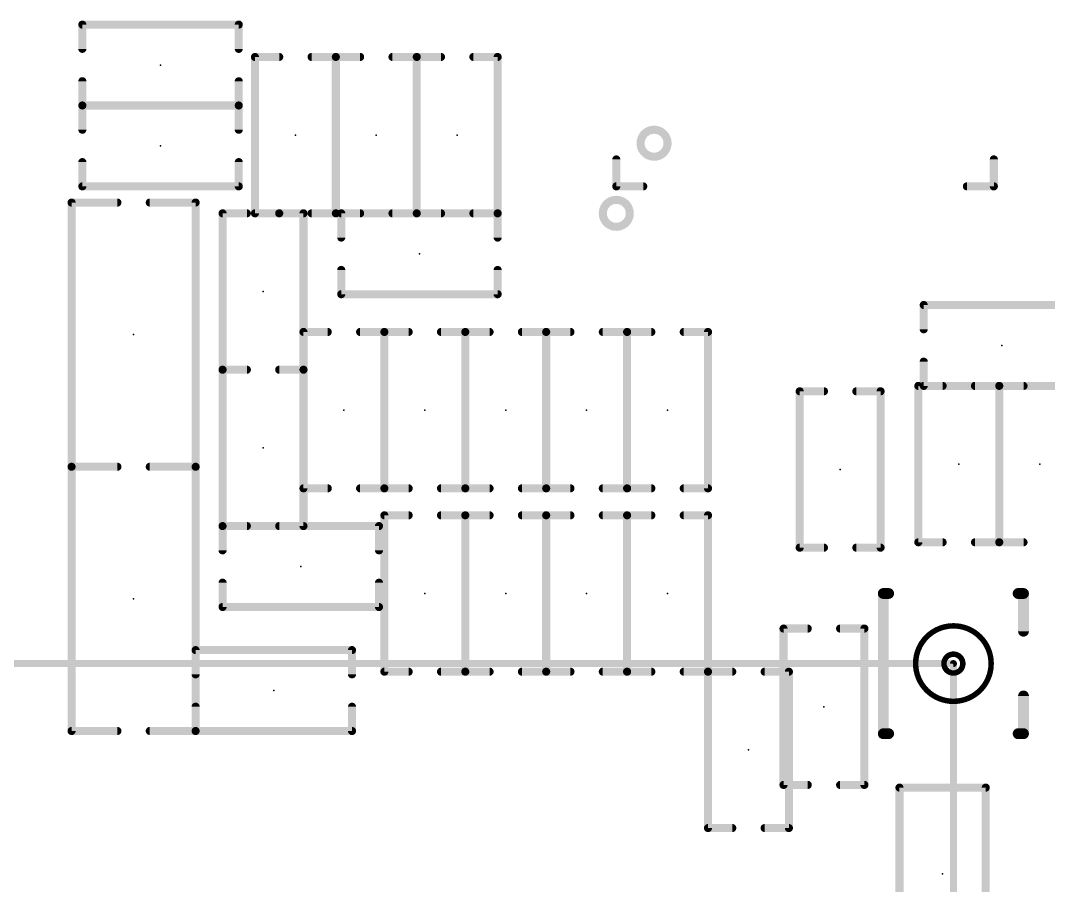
# Model space of a CAD drawing. Extents: x -8.4 to 67.9, y -16 to 61.7.
# Drawn here: x 10.7 to 29.76, y 3.69 to 19.73 of the extents above; entities that cross this region are included whole.
import ezdxf

# ---------------------------------------------------------------- set-up
doc = ezdxf.new("R2010")
doc.units = 0
for name, color, linetype in [('21', 253, 'CONTINUOUS'), ('23', 7, 'CONTINUOUS'), ('49', 253, 'CONTINUOUS')]:
    doc.layers.add(name, color=color, linetype=linetype)

msp = doc.modelspace()

# ---------------------------------------------------------------- linework, layer by layer
at = {"layer": '21'}
for points, const_width in [([(11.85, 19.2), (11.85, 19.65)], 0.15), ([(11.85, 19.65), (14.75, 19.65)], 0.15), ([(14.75, 19.65), (14.75, 19.2)], 0.15), ([(15.05, 16.15), (15.05, 19.05)], 0.15), ([(15.05, 19.05), (15.5, 19.05)], 0.15), ([(16.1, 19.05), (16.55, 19.05)], 0.15), ([(16.55, 16.15), (16.55, 19.05)], 0.15), ([(16.55, 19.05), (17, 19.05)], 0.15), ([(16.55, 19.05), (16.55, 16.15)], 0.15), ([(17.6, 19.05), (18.05, 19.05)], 0.15), ([(18.05, 19.05), (18.05, 16.15)], 0.15), ([(18.05, 16.15), (18.05, 19.05)], 0.15), ([(18.05, 19.05), (18.5, 19.05)], 0.15), ([(19.1, 19.05), (19.55, 19.05)], 0.15), ([(19.55, 19.05), (19.55, 16.15)], 0.15), ([(11.85, 18.15), (11.85, 18.6)], 0.15), ([(14.75, 18.6), (14.75, 18.15)], 0.15), ([(14.75, 18.15), (11.85, 18.15)], 0.15), ([(11.85, 17.7), (11.85, 18.15)], 0.15), ([(11.85, 18.15), (14.75, 18.15)], 0.15), ([(14.75, 18.15), (14.75, 17.7)], 0.15), ([(11.85, 16.65), (11.85, 17.1)], 0.15), ([(14.75, 17.1), (14.75, 16.65)], 0.15), ([(21.75, 17.15), (21.75, 16.65)], 0.15), ([(28.75, 16.65), (28.75, 17.15)], 0.15), ([(14.75, 16.65), (11.85, 16.65)], 0.15), ([(21.75, 16.65), (22.25, 16.65)], 0.15), ([(28.25, 16.65), (28.75, 16.65)], 0.15), ([(11.65, 11.45), (11.65, 16.35)], 0.15), ([(11.65, 16.35), (12.5, 16.35)], 0.15), ([(13.1, 16.35), (13.95, 16.35)], 0.15), ([(13.95, 16.35), (13.95, 11.45)], 0.15), ([(14.45, 13.25), (14.45, 16.15)], 0.15), ([(14.45, 16.15), (14.9, 16.15)], 0.15), ([(15.5, 16.15), (15.05, 16.15)], 0.15), ([(15.5, 16.15), (15.95, 16.15)], 0.15), ([(15.95, 16.15), (15.95, 13.25)], 0.15), ([(16.55, 16.15), (16.1, 16.15)], 0.15), ([(17, 16.15), (16.55, 16.15)], 0.15), ([(16.65, 15.7), (16.65, 16.15)], 0.15), ([(16.65, 16.15), (19.55, 16.15)], 0.15), ([(18.05, 16.15), (17.6, 16.15)], 0.15), ([(18.5, 16.15), (18.05, 16.15)], 0.15), ([(19.55, 16.15), (19.1, 16.15)], 0.15), ([(19.55, 16.15), (19.55, 15.7)], 0.15), ([(16.65, 14.65), (16.65, 15.1)], 0.15), ([(19.55, 15.1), (19.55, 14.65)], 0.15), ([(19.55, 14.65), (16.65, 14.65)], 0.15), ([(27.45, 14), (27.45, 14.45)], 0.15), ([(27.45, 14.45), (30.35, 14.45)], 0.15), ([(15.95, 11.05), (15.95, 13.95)], 0.15), ([(15.95, 13.95), (16.4, 13.95)], 0.15), ([(17, 13.95), (17.45, 13.95)], 0.15), ([(17.45, 13.95), (17.45, 11.05)], 0.15), ([(17.45, 11.05), (17.45, 13.95)], 0.15), ([(17.45, 13.95), (17.9, 13.95)], 0.15), ([(18.5, 13.95), (18.95, 13.95)], 0.15), ([(18.95, 13.95), (18.95, 11.05)], 0.15), ([(18.95, 11.05), (18.95, 13.95)], 0.15), ([(18.95, 13.95), (19.4, 13.95)], 0.15), ([(20, 13.95), (20.45, 13.95)], 0.15), ([(20.45, 13.95), (20.45, 11.05)], 0.15), ([(20.45, 11.05), (20.45, 13.95)], 0.15), ([(20.45, 13.95), (20.9, 13.95)], 0.15), ([(21.5, 13.95), (21.95, 13.95)], 0.15), ([(21.95, 13.95), (21.95, 11.05)], 0.15), ([(21.95, 11.05), (21.95, 13.95)], 0.15), ([(21.95, 13.95), (22.4, 13.95)], 0.15), ([(23, 13.95), (23.45, 13.95)], 0.15), ([(23.45, 13.95), (23.45, 11.05)], 0.15), ([(27.45, 12.95), (27.45, 13.4)], 0.15), ([(14.45, 10.35), (14.45, 13.25)], 0.15), ([(14.45, 13.25), (14.9, 13.25)], 0.15), ([(14.9, 13.25), (14.45, 13.25)], 0.15), ([(15.5, 13.25), (15.95, 13.25)], 0.15), ([(15.95, 13.25), (15.5, 13.25)], 0.15), ([(15.95, 13.25), (15.95, 10.35)], 0.15), ([(27.35, 10.05), (27.35, 12.95)], 0.15), ([(27.35, 12.95), (27.8, 12.95)], 0.15), ([(30.35, 12.95), (27.45, 12.95)], 0.15), ([(28.4, 12.95), (28.85, 12.95)], 0.15), ([(28.85, 12.95), (28.85, 10.05)], 0.15), ([(28.85, 10.05), (28.85, 12.95)], 0.15), ([(28.85, 12.95), (29.3, 12.95)], 0.15), ([(25.15, 9.95), (25.15, 12.85)], 0.15), ([(25.15, 12.85), (25.6, 12.85)], 0.15), ([(26.2, 12.85), (26.65, 12.85)], 0.15), ([(26.65, 12.85), (26.65, 9.95)], 0.15), ([(12.5, 11.45), (11.65, 11.45)], 0.15), ([(11.65, 6.55), (11.65, 11.45)], 0.15), ([(11.65, 11.45), (12.5, 11.45)], 0.15), ([(13.95, 11.45), (13.1, 11.45)], 0.15), ([(13.1, 11.45), (13.95, 11.45)], 0.15), ([(13.95, 11.45), (13.95, 6.55)], 0.15), ([(16.4, 11.05), (15.95, 11.05)], 0.15), ([(17.45, 11.05), (17, 11.05)], 0.15), ([(17.9, 11.05), (17.45, 11.05)], 0.15), ([(18.95, 11.05), (18.5, 11.05)], 0.15), ([(19.4, 11.05), (18.95, 11.05)], 0.15), ([(20.45, 11.05), (20, 11.05)], 0.15), ([(20.9, 11.05), (20.45, 11.05)], 0.15), ([(21.95, 11.05), (21.5, 11.05)], 0.15), ([(22.4, 11.05), (21.95, 11.05)], 0.15), ([(23.45, 11.05), (23, 11.05)], 0.15), ([(17.45, 7.65), (17.45, 10.55)], 0.15), ([(17.45, 10.55), (17.9, 10.55)], 0.15), ([(18.5, 10.55), (18.95, 10.55)], 0.15), ([(18.95, 10.55), (18.95, 7.65)], 0.15), ([(18.95, 7.65), (18.95, 10.55)], 0.15), ([(18.95, 10.55), (19.4, 10.55)], 0.15), ([(20, 10.55), (20.45, 10.55)], 0.15), ([(20.45, 7.65), (20.45, 10.55)], 0.15), ([(20.45, 10.55), (20.9, 10.55)], 0.15), ([(20.45, 10.55), (20.45, 7.65)], 0.15), ([(21.5, 10.55), (21.95, 10.55)], 0.15), ([(21.95, 7.65), (21.95, 10.55)], 0.15), ([(21.95, 10.55), (22.4, 10.55)], 0.15), ([(21.95, 10.55), (21.95, 7.65)], 0.15), ([(23, 10.55), (23.45, 10.55)], 0.15), ([(23.45, 10.55), (23.45, 7.65)], 0.15), ([(14.9, 10.35), (14.45, 10.35)], 0.15), ([(14.45, 9.9), (14.45, 10.35)], 0.15), ([(14.45, 10.35), (17.35, 10.35)], 0.15), ([(15.95, 10.35), (15.5, 10.35)], 0.15), ([(17.35, 10.35), (17.35, 9.9)], 0.15), ([(27.8, 10.05), (27.35, 10.05)], 0.15), ([(28.85, 10.05), (28.4, 10.05)], 0.15), ([(29.3, 10.05), (28.85, 10.05)], 0.15), ([(25.6, 9.95), (25.15, 9.95)], 0.15), ([(26.65, 9.95), (26.2, 9.95)], 0.15), ([(14.45, 8.85), (14.45, 9.3)], 0.15), ([(17.35, 9.3), (17.35, 8.85)], 0.15), ([(26.7, 6.5), (26.7, 9.1)], 0.2), ([(26.7, 9.1), (26.8, 9.1)], 0.2), ([(29.3, 9.1), (29.2, 9.1)], 0.2), ([(29.3, 8.4), (29.3, 9.1)], 0.2), ([(17.35, 8.85), (14.45, 8.85)], 0.15), ([(24.85, 5.55), (24.85, 8.45)], 0.15), ([(24.85, 8.45), (25.3, 8.45)], 0.15), ([(25.9, 8.45), (26.35, 8.45)], 0.15), ([(26.35, 8.45), (26.35, 5.55)], 0.15), ([(13.95, 7.6), (13.95, 8.05)], 0.15), ([(13.95, 8.05), (16.85, 8.05)], 0.15), ([(16.85, 8.05), (16.85, 7.6)], 0.15), ([(17.9, 7.65), (17.45, 7.65)], 0.15), ([(18.95, 7.65), (18.5, 7.65)], 0.15), ([(19.4, 7.65), (18.95, 7.65)], 0.15), ([(20.45, 7.65), (20, 7.65)], 0.15), ([(20.9, 7.65), (20.45, 7.65)], 0.15), ([(21.95, 7.65), (21.5, 7.65)], 0.15), ([(22.4, 7.65), (21.95, 7.65)], 0.15), ([(23.45, 7.65), (23, 7.65)], 0.15), ([(23.45, 4.75), (23.45, 7.65)], 0.15), ([(23.45, 7.65), (23.9, 7.65)], 0.15), ([(24.5, 7.65), (24.95, 7.65)], 0.15), ([(24.95, 7.65), (24.95, 4.75)], 0.15), ([(29.3, 6.5), (29.3, 7.2)], 0.2), ([(13.95, 6.55), (13.95, 7)], 0.15), ([(16.85, 7), (16.85, 6.55)], 0.15), ([(12.5, 6.55), (11.65, 6.55)], 0.15), ([(13.95, 6.55), (13.1, 6.55)], 0.15), ([(16.85, 6.55), (13.95, 6.55)], 0.15), ([(26.8, 6.5), (26.7, 6.5)], 0.2), ([(29.2, 6.5), (29.3, 6.5)], 0.2), ([(25.3, 5.55), (24.85, 5.55)], 0.15), ([(26.35, 5.55), (25.9, 5.55)], 0.15), ([(27, 5.5), (28.6, 5.5)], 0.15), ([(27, 2.3), (27, 5.5)], 0.15), ([(28.6, 5.5), (28.6, 2.5)], 0.15), ([(23.9, 4.75), (23.45, 4.75)], 0.15), ([(24.95, 4.75), (24.5, 4.75)], 0.15)]:
    msp.add_lwpolyline(points, dxfattribs=dict(at, const_width=const_width))
for points, const_width in [([(11.8875, 19.65, 1), (11.8125, 19.65)], 0.075), ([(11.85, 19.6875, 1), (11.85, 19.6125)], 0.075), ([(14.7875, 19.65, 1), (14.7125, 19.65)], 0.075), ([(14.75, 19.6125, 1), (14.75, 19.6875)], 0.075), ([(11.8125, 19.2, 1), (11.8875, 19.2)], 0.075), ([(14.7125, 19.2, 1), (14.7875, 19.2)], 0.075), ([(15.0875, 19.05, 1), (15.0125, 19.05)], 0.075), ([(15.05, 19.0875, 1), (15.05, 19.0125)], 0.075), ([(15.5, 19.0125, 1), (15.5, 19.0875)], 0.075), ([(16.1, 19.0875, 1), (16.1, 19.0125)], 0.075), ([(16.5875, 19.05, 1), (16.5125, 19.05)], 0.075), ([(16.55, 19.0875, 1), (16.55, 19.0125)], 0.075), ([(16.5875, 19.05, 1), (16.5125, 19.05)], 0.075), ([(16.55, 19.0125, 1), (16.55, 19.0875)], 0.075), ([(17, 19.0125, 1), (17, 19.0875)], 0.075), ([(17.6, 19.0875, 1), (17.6, 19.0125)], 0.075), ([(18.0875, 19.05, 1), (18.0125, 19.05)], 0.075), ([(18.0875, 19.05, 1), (18.0125, 19.05)], 0.075), ([(18.05, 19.0875, 1), (18.05, 19.0125)], 0.075), ([(18.05, 19.0125, 1), (18.05, 19.0875)], 0.075), ([(18.5, 19.0125, 1), (18.5, 19.0875)], 0.075), ([(19.1, 19.0875, 1), (19.1, 19.0125)], 0.075), ([(19.5875, 19.05, 1), (19.5125, 19.05)], 0.075), ([(19.55, 19.0125, 1), (19.55, 19.0875)], 0.075), ([(11.8875, 18.6, 1), (11.8125, 18.6)], 0.075), ([(14.7875, 18.6, 1), (14.7125, 18.6)], 0.075), ([(11.85, 18.1875, 1), (11.85, 18.1125)], 0.075), ([(11.8875, 18.15, 1), (11.8125, 18.15)], 0.075), ([(11.85, 18.1875, 1), (11.85, 18.1125)], 0.075), ([(11.8125, 18.15, 1), (11.8875, 18.15)], 0.075), ([(14.7875, 18.15, 1), (14.7125, 18.15)], 0.075), ([(14.7125, 18.15, 1), (14.7875, 18.15)], 0.075), ([(14.75, 18.1125, 1), (14.75, 18.1875)], 0.075), ([(14.75, 18.1125, 1), (14.75, 18.1875)], 0.075), ([(11.8125, 17.7, 1), (11.8875, 17.7)], 0.075), ([(14.7125, 17.7, 1), (14.7875, 17.7)], 0.075), ([(22.45, 17.2, 1), (22.45, 17.7, 1), (22.45, 17.2)], 0.15), ([(11.8875, 17.1, 1), (11.8125, 17.1)], 0.075), ([(14.7875, 17.1, 1), (14.7125, 17.1)], 0.075), ([(21.7875, 17.15, 1), (21.7125, 17.15)], 0.075), ([(28.7875, 17.15, 1), (28.7125, 17.15)], 0.075), ([(11.85, 16.6875, 1), (11.85, 16.6125)], 0.075), ([(11.8125, 16.65, 1), (11.8875, 16.65)], 0.075), ([(14.7125, 16.65, 1), (14.7875, 16.65)], 0.075), ([(14.75, 16.6125, 1), (14.75, 16.6875)], 0.075), ([(21.75, 16.6875, 1), (21.75, 16.6125)], 0.075), ([(21.7125, 16.65, 1), (21.7875, 16.65)], 0.075), ([(22.25, 16.6125, 1), (22.25, 16.6875)], 0.075), ([(28.25, 16.6875, 1), (28.25, 16.6125)], 0.075), ([(28.7125, 16.65, 1), (28.7875, 16.65)], 0.075), ([(28.75, 16.6125, 1), (28.75, 16.6875)], 0.075), ([(11.6875, 16.35, 1), (11.6125, 16.35)], 0.075), ([(11.65, 16.3875, 1), (11.65, 16.3125)], 0.075), ([(12.5, 16.3125, 1), (12.5, 16.3875)], 0.075), ([(13.1, 16.3875, 1), (13.1, 16.3125)], 0.075), ([(13.9875, 16.35, 1), (13.9125, 16.35)], 0.075), ([(13.95, 16.3125, 1), (13.95, 16.3875)], 0.075), ([(21.75, 15.9, 1), (21.75, 16.4, 1), (21.75, 15.9)], 0.15), ([(14.4875, 16.15, 1), (14.4125, 16.15)], 0.075), ([(14.45, 16.1875, 1), (14.45, 16.1125)], 0.075), ([(14.9, 16.1125, 1), (14.9, 16.1875)], 0.075), ([(15.05, 16.1875, 1), (15.05, 16.1125)], 0.075), ([(15.5, 16.1875, 1), (15.5, 16.1125)], 0.075), ([(15.5, 16.1125, 1), (15.5, 16.1875)], 0.075), ([(15.9875, 16.15, 1), (15.9125, 16.15)], 0.075), ([(15.95, 16.1125, 1), (15.95, 16.1875)], 0.075), ([(16.1, 16.1875, 1), (16.1, 16.1125)], 0.075), ([(16.55, 16.1875, 1), (16.55, 16.1125)], 0.075), ([(16.55, 16.1125, 1), (16.55, 16.1875)], 0.075), ([(16.6875, 16.15, 1), (16.6125, 16.15)], 0.075), ([(16.65, 16.1875, 1), (16.65, 16.1125)], 0.075), ([(17, 16.1125, 1), (17, 16.1875)], 0.075), ([(17.6, 16.1875, 1), (17.6, 16.1125)], 0.075), ([(18.05, 16.1875, 1), (18.05, 16.1125)], 0.075), ([(18.05, 16.1125, 1), (18.05, 16.1875)], 0.075), ([(18.5, 16.1125, 1), (18.5, 16.1875)], 0.075), ([(19.1, 16.1875, 1), (19.1, 16.1125)], 0.075), ([(19.5875, 16.15, 1), (19.5125, 16.15)], 0.075), ([(19.55, 16.1125, 1), (19.55, 16.1875)], 0.075), ([(19.55, 16.1125, 1), (19.55, 16.1875)], 0.075), ([(15.0125, 16.15, 1), (15.0875, 16.15)], 0.075), ([(16.5125, 16.15, 1), (16.5875, 16.15)], 0.075), ([(16.5125, 16.15, 1), (16.5875, 16.15)], 0.075), ([(18.0125, 16.15, 1), (18.0875, 16.15)], 0.075), ([(18.0125, 16.15, 1), (18.0875, 16.15)], 0.075), ([(19.5125, 16.15, 1), (19.5875, 16.15)], 0.075), ([(16.6125, 15.7, 1), (16.6875, 15.7)], 0.075), ([(19.5125, 15.7, 1), (19.5875, 15.7)], 0.075), ([(16.6875, 15.1, 1), (16.6125, 15.1)], 0.075), ([(19.5875, 15.1, 1), (19.5125, 15.1)], 0.075), ([(16.65, 14.6875, 1), (16.65, 14.6125)], 0.075), ([(16.6125, 14.65, 1), (16.6875, 14.65)], 0.075), ([(19.5125, 14.65, 1), (19.5875, 14.65)], 0.075), ([(19.55, 14.6125, 1), (19.55, 14.6875)], 0.075), ([(27.4875, 14.45, 1), (27.4125, 14.45)], 0.075), ([(27.45, 14.4875, 1), (27.45, 14.4125)], 0.075), ([(15.9875, 13.95, 1), (15.9125, 13.95)], 0.075), ([(15.95, 13.9875, 1), (15.95, 13.9125)], 0.075), ([(16.4, 13.9125, 1), (16.4, 13.9875)], 0.075), ([(17, 13.9875, 1), (17, 13.9125)], 0.075), ([(17.4875, 13.95, 1), (17.4125, 13.95)], 0.075), ([(17.4875, 13.95, 1), (17.4125, 13.95)], 0.075), ([(17.45, 13.9875, 1), (17.45, 13.9125)], 0.075), ([(17.45, 13.9125, 1), (17.45, 13.9875)], 0.075), ([(17.9, 13.9125, 1), (17.9, 13.9875)], 0.075), ([(18.5, 13.9875, 1), (18.5, 13.9125)], 0.075), ([(18.9875, 13.95, 1), (18.9125, 13.95)], 0.075), ([(18.9875, 13.95, 1), (18.9125, 13.95)], 0.075), ([(18.95, 13.9875, 1), (18.95, 13.9125)], 0.075), ([(18.95, 13.9125, 1), (18.95, 13.9875)], 0.075), ([(19.4, 13.9125, 1), (19.4, 13.9875)], 0.075), ([(20, 13.9875, 1), (20, 13.9125)], 0.075), ([(20.4875, 13.95, 1), (20.4125, 13.95)], 0.075), ([(20.4875, 13.95, 1), (20.4125, 13.95)], 0.075), ([(20.45, 13.9875, 1), (20.45, 13.9125)], 0.075), ([(20.45, 13.9125, 1), (20.45, 13.9875)], 0.075), ([(20.9, 13.9125, 1), (20.9, 13.9875)], 0.075), ([(21.5, 13.9875, 1), (21.5, 13.9125)], 0.075), ([(21.9875, 13.95, 1), (21.9125, 13.95)], 0.075), ([(21.9875, 13.95, 1), (21.9125, 13.95)], 0.075), ([(21.95, 13.9875, 1), (21.95, 13.9125)], 0.075), ([(21.95, 13.9125, 1), (21.95, 13.9875)], 0.075), ([(22.4, 13.9125, 1), (22.4, 13.9875)], 0.075), ([(23, 13.9875, 1), (23, 13.9125)], 0.075), ([(23.4875, 13.95, 1), (23.4125, 13.95)], 0.075), ([(23.45, 13.9125, 1), (23.45, 13.9875)], 0.075), ([(27.4125, 14, 1), (27.4875, 14)], 0.075), ([(27.4875, 13.4, 1), (27.4125, 13.4)], 0.075), ([(14.4875, 13.25, 1), (14.4125, 13.25)], 0.075), ([(14.45, 13.2875, 1), (14.45, 13.2125)], 0.075), ([(14.45, 13.2875, 1), (14.45, 13.2125)], 0.075), ([(14.4125, 13.25, 1), (14.4875, 13.25)], 0.075), ([(14.9, 13.2125, 1), (14.9, 13.2875)], 0.075), ([(14.9, 13.2125, 1), (14.9, 13.2875)], 0.075), ([(15.5, 13.2875, 1), (15.5, 13.2125)], 0.075), ([(15.5, 13.2875, 1), (15.5, 13.2125)], 0.075), ([(15.9875, 13.25, 1), (15.9125, 13.25)], 0.075), ([(15.9125, 13.25, 1), (15.9875, 13.25)], 0.075), ([(15.95, 13.2125, 1), (15.95, 13.2875)], 0.075), ([(15.95, 13.2125, 1), (15.95, 13.2875)], 0.075), ([(27.3875, 12.95, 1), (27.3125, 12.95)], 0.075), ([(27.35, 12.9875, 1), (27.35, 12.9125)], 0.075), ([(27.45, 12.9875, 1), (27.45, 12.9125)], 0.075), ([(27.4125, 12.95, 1), (27.4875, 12.95)], 0.075), ([(27.8, 12.9125, 1), (27.8, 12.9875)], 0.075), ([(28.4, 12.9875, 1), (28.4, 12.9125)], 0.075), ([(28.8875, 12.95, 1), (28.8125, 12.95)], 0.075), ([(28.8875, 12.95, 1), (28.8125, 12.95)], 0.075), ([(28.85, 12.9875, 1), (28.85, 12.9125)], 0.075), ([(28.85, 12.9125, 1), (28.85, 12.9875)], 0.075), ([(29.3, 12.9125, 1), (29.3, 12.9875)], 0.075), ([(25.1875, 12.85, 1), (25.1125, 12.85)], 0.075), ([(25.15, 12.8875, 1), (25.15, 12.8125)], 0.075), ([(25.6, 12.8125, 1), (25.6, 12.8875)], 0.075), ([(26.2, 12.8875, 1), (26.2, 12.8125)], 0.075), ([(26.6875, 12.85, 1), (26.6125, 12.85)], 0.075), ([(26.65, 12.8125, 1), (26.65, 12.8875)], 0.075), ([(11.65, 11.4875, 1), (11.65, 11.4125)], 0.075), ([(11.6875, 11.45, 1), (11.6125, 11.45)], 0.075), ([(11.65, 11.4875, 1), (11.65, 11.4125)], 0.075), ([(11.6125, 11.45, 1), (11.6875, 11.45)], 0.075), ([(12.5, 11.4125, 1), (12.5, 11.4875)], 0.075), ([(12.5, 11.4125, 1), (12.5, 11.4875)], 0.075), ([(13.1, 11.4875, 1), (13.1, 11.4125)], 0.075), ([(13.1, 11.4875, 1), (13.1, 11.4125)], 0.075), ([(13.9875, 11.45, 1), (13.9125, 11.45)], 0.075), ([(13.9125, 11.45, 1), (13.9875, 11.45)], 0.075), ([(13.95, 11.4125, 1), (13.95, 11.4875)], 0.075), ([(13.95, 11.4125, 1), (13.95, 11.4875)], 0.075), ([(15.95, 11.0875, 1), (15.95, 11.0125)], 0.075), ([(15.9125, 11.05, 1), (15.9875, 11.05)], 0.075), ([(16.4, 11.0125, 1), (16.4, 11.0875)], 0.075), ([(17, 11.0875, 1), (17, 11.0125)], 0.075), ([(17.45, 11.0875, 1), (17.45, 11.0125)], 0.075), ([(17.4125, 11.05, 1), (17.4875, 11.05)], 0.075), ([(17.4125, 11.05, 1), (17.4875, 11.05)], 0.075), ([(17.45, 11.0125, 1), (17.45, 11.0875)], 0.075), ([(17.9, 11.0125, 1), (17.9, 11.0875)], 0.075), ([(18.5, 11.0875, 1), (18.5, 11.0125)], 0.075), ([(18.95, 11.0875, 1), (18.95, 11.0125)], 0.075), ([(18.9125, 11.05, 1), (18.9875, 11.05)], 0.075), ([(18.9125, 11.05, 1), (18.9875, 11.05)], 0.075), ([(18.95, 11.0125, 1), (18.95, 11.0875)], 0.075), ([(19.4, 11.0125, 1), (19.4, 11.0875)], 0.075), ([(20, 11.0875, 1), (20, 11.0125)], 0.075), ([(20.45, 11.0875, 1), (20.45, 11.0125)], 0.075), ([(20.4125, 11.05, 1), (20.4875, 11.05)], 0.075), ([(20.4125, 11.05, 1), (20.4875, 11.05)], 0.075), ([(20.45, 11.0125, 1), (20.45, 11.0875)], 0.075), ([(20.9, 11.0125, 1), (20.9, 11.0875)], 0.075), ([(21.5, 11.0875, 1), (21.5, 11.0125)], 0.075), ([(21.95, 11.0875, 1), (21.95, 11.0125)], 0.075), ([(21.9125, 11.05, 1), (21.9875, 11.05)], 0.075), ([(21.9125, 11.05, 1), (21.9875, 11.05)], 0.075), ([(21.95, 11.0125, 1), (21.95, 11.0875)], 0.075), ([(22.4, 11.0125, 1), (22.4, 11.0875)], 0.075), ([(23, 11.0875, 1), (23, 11.0125)], 0.075), ([(23.4125, 11.05, 1), (23.4875, 11.05)], 0.075), ([(23.45, 11.0125, 1), (23.45, 11.0875)], 0.075), ([(17.4875, 10.55, 1), (17.4125, 10.55)], 0.075), ([(17.45, 10.5875, 1), (17.45, 10.5125)], 0.075), ([(17.9, 10.5125, 1), (17.9, 10.5875)], 0.075), ([(18.5, 10.5875, 1), (18.5, 10.5125)], 0.075), ([(18.9875, 10.55, 1), (18.9125, 10.55)], 0.075), ([(18.9875, 10.55, 1), (18.9125, 10.55)], 0.075), ([(18.95, 10.5875, 1), (18.95, 10.5125)], 0.075), ([(18.95, 10.5125, 1), (18.95, 10.5875)], 0.075), ([(19.4, 10.5125, 1), (19.4, 10.5875)], 0.075), ([(20, 10.5875, 1), (20, 10.5125)], 0.075), ([(20.4875, 10.55, 1), (20.4125, 10.55)], 0.075), ([(20.45, 10.5875, 1), (20.45, 10.5125)], 0.075), ([(20.4875, 10.55, 1), (20.4125, 10.55)], 0.075), ([(20.45, 10.5125, 1), (20.45, 10.5875)], 0.075), ([(20.9, 10.5125, 1), (20.9, 10.5875)], 0.075), ([(21.5, 10.5875, 1), (21.5, 10.5125)], 0.075), ([(21.9875, 10.55, 1), (21.9125, 10.55)], 0.075), ([(21.95, 10.5875, 1), (21.95, 10.5125)], 0.075), ([(21.9875, 10.55, 1), (21.9125, 10.55)], 0.075), ([(21.95, 10.5125, 1), (21.95, 10.5875)], 0.075), ([(22.4, 10.5125, 1), (22.4, 10.5875)], 0.075), ([(23, 10.5875, 1), (23, 10.5125)], 0.075), ([(23.4875, 10.55, 1), (23.4125, 10.55)], 0.075), ([(23.45, 10.5125, 1), (23.45, 10.5875)], 0.075), ([(14.45, 10.3875, 1), (14.45, 10.3125)], 0.075), ([(14.4875, 10.35, 1), (14.4125, 10.35)], 0.075), ([(14.45, 10.3875, 1), (14.45, 10.3125)], 0.075), ([(14.4125, 10.35, 1), (14.4875, 10.35)], 0.075), ([(14.9, 10.3125, 1), (14.9, 10.3875)], 0.075), ([(15.5, 10.3875, 1), (15.5, 10.3125)], 0.075), ([(15.9125, 10.35, 1), (15.9875, 10.35)], 0.075), ([(15.95, 10.3125, 1), (15.95, 10.3875)], 0.075), ([(17.3875, 10.35, 1), (17.3125, 10.35)], 0.075), ([(17.35, 10.3125, 1), (17.35, 10.3875)], 0.075), ([(27.35, 10.0875, 1), (27.35, 10.0125)], 0.075), ([(27.8, 10.0125, 1), (27.8, 10.0875)], 0.075), ([(28.4, 10.0875, 1), (28.4, 10.0125)], 0.075), ([(28.85, 10.0875, 1), (28.85, 10.0125)], 0.075), ([(28.85, 10.0125, 1), (28.85, 10.0875)], 0.075), ([(29.3, 10.0125, 1), (29.3, 10.0875)], 0.075), ([(14.4125, 9.9, 1), (14.4875, 9.9)], 0.075), ([(17.3125, 9.9, 1), (17.3875, 9.9)], 0.075), ([(25.15, 9.9875, 1), (25.15, 9.9125)], 0.075), ([(25.1125, 9.95, 1), (25.1875, 9.95)], 0.075), ([(25.6, 9.9125, 1), (25.6, 9.9875)], 0.075), ([(26.2, 9.9875, 1), (26.2, 9.9125)], 0.075), ([(26.6125, 9.95, 1), (26.6875, 9.95)], 0.075), ([(26.65, 9.9125, 1), (26.65, 9.9875)], 0.075), ([(27.3125, 10.05, 1), (27.3875, 10.05)], 0.075), ([(28.8125, 10.05, 1), (28.8875, 10.05)], 0.075), ([(28.8125, 10.05, 1), (28.8875, 10.05)], 0.075), ([(14.4875, 9.3, 1), (14.4125, 9.3)], 0.075), ([(17.3875, 9.3, 1), (17.3125, 9.3)], 0.075), ([(26.75, 9.1, 1), (26.65, 9.1)], 0.1), ([(26.7, 9.15, 1), (26.7, 9.05)], 0.1), ([(26.8, 9.05, 1), (26.8, 9.15)], 0.1), ([(29.2, 9.15, 1), (29.2, 9.05)], 0.1), ([(29.35, 9.1, 1), (29.25, 9.1)], 0.1), ([(29.3, 9.05, 1), (29.3, 9.15)], 0.1), ([(14.45, 8.8875, 1), (14.45, 8.8125)], 0.075), ([(14.4125, 8.85, 1), (14.4875, 8.85)], 0.075), ([(17.3125, 8.85, 1), (17.3875, 8.85)], 0.075), ([(17.35, 8.8125, 1), (17.35, 8.8875)], 0.075), ([(24.8875, 8.45, 1), (24.8125, 8.45)], 0.075), ([(24.85, 8.4875, 1), (24.85, 8.4125)], 0.075), ([(25.3, 8.4125, 1), (25.3, 8.4875)], 0.075), ([(25.9, 8.4875, 1), (25.9, 8.4125)], 0.075), ([(26.3875, 8.45, 1), (26.3125, 8.45)], 0.075), ([(26.35, 8.4125, 1), (26.35, 8.4875)], 0.075), ([(28, 7.1, 1), (28, 8.5, 1), (28, 7.1)], 0.1016), ([(29.25, 8.4, 1), (29.35, 8.4)], 0.1), ([(13.9875, 8.05, 1), (13.9125, 8.05)], 0.075), ([(13.95, 8.0875, 1), (13.95, 8.0125)], 0.075), ([(16.8875, 8.05, 1), (16.8125, 8.05)], 0.075), ([(16.85, 8.0125, 1), (16.85, 8.0875)], 0.075), ([(28, 7.625, 1), (28, 7.975, 1), (28, 7.625)], 0.1016), ([(13.9125, 7.6, 1), (13.9875, 7.6)], 0.075), ([(16.8125, 7.6, 1), (16.8875, 7.6)], 0.075), ([(17.45, 7.6875, 1), (17.45, 7.6125)], 0.075), ([(17.4125, 7.65, 1), (17.4875, 7.65)], 0.075), ([(17.9, 7.6125, 1), (17.9, 7.6875)], 0.075), ([(18.5, 7.6875, 1), (18.5, 7.6125)], 0.075), ([(18.95, 7.6875, 1), (18.95, 7.6125)], 0.075), ([(18.9125, 7.65, 1), (18.9875, 7.65)], 0.075), ([(18.9125, 7.65, 1), (18.9875, 7.65)], 0.075), ([(18.95, 7.6125, 1), (18.95, 7.6875)], 0.075), ([(19.4, 7.6125, 1), (19.4, 7.6875)], 0.075), ([(20, 7.6875, 1), (20, 7.6125)], 0.075), ([(20.45, 7.6875, 1), (20.45, 7.6125)], 0.075), ([(20.4125, 7.65, 1), (20.4875, 7.65)], 0.075), ([(20.4125, 7.65, 1), (20.4875, 7.65)], 0.075), ([(20.45, 7.6125, 1), (20.45, 7.6875)], 0.075), ([(20.9, 7.6125, 1), (20.9, 7.6875)], 0.075), ([(21.5, 7.6875, 1), (21.5, 7.6125)], 0.075), ([(21.95, 7.6875, 1), (21.95, 7.6125)], 0.075), ([(21.9125, 7.65, 1), (21.9875, 7.65)], 0.075), ([(21.9125, 7.65, 1), (21.9875, 7.65)], 0.075), ([(21.95, 7.6125, 1), (21.95, 7.6875)], 0.075), ([(22.4, 7.6125, 1), (22.4, 7.6875)], 0.075), ([(23, 7.6875, 1), (23, 7.6125)], 0.075), ([(23.4875, 7.65, 1), (23.4125, 7.65)], 0.075), ([(23.45, 7.6875, 1), (23.45, 7.6125)], 0.075), ([(23.4125, 7.65, 1), (23.4875, 7.65)], 0.075), ([(23.45, 7.6125, 1), (23.45, 7.6875)], 0.075), ([(23.9, 7.6125, 1), (23.9, 7.6875)], 0.075), ([(24.5, 7.6875, 1), (24.5, 7.6125)], 0.075), ([(24.9875, 7.65, 1), (24.9125, 7.65)], 0.075), ([(24.95, 7.6125, 1), (24.95, 7.6875)], 0.075), ([(29.35, 7.2, 1), (29.25, 7.2)], 0.1), ([(13.9875, 7, 1), (13.9125, 7)], 0.075), ([(16.8875, 7, 1), (16.8125, 7)], 0.075), ([(11.65, 6.5875, 1), (11.65, 6.5125)], 0.075), ([(11.6125, 6.55, 1), (11.6875, 6.55)], 0.075), ([(12.5, 6.5125, 1), (12.5, 6.5875)], 0.075), ([(13.1, 6.5875, 1), (13.1, 6.5125)], 0.075), ([(13.95, 6.5875, 1), (13.95, 6.5125)], 0.075), ([(13.9125, 6.55, 1), (13.9875, 6.55)], 0.075), ([(13.9125, 6.55, 1), (13.9875, 6.55)], 0.075), ([(13.95, 6.5125, 1), (13.95, 6.5875)], 0.075), ([(16.8125, 6.55, 1), (16.8875, 6.55)], 0.075), ([(16.85, 6.5125, 1), (16.85, 6.5875)], 0.075), ([(26.7, 6.55, 1), (26.7, 6.45)], 0.1), ([(26.65, 6.5, 1), (26.75, 6.5)], 0.1), ([(26.8, 6.45, 1), (26.8, 6.55)], 0.1), ([(29.2, 6.55, 1), (29.2, 6.45)], 0.1), ([(29.25, 6.5, 1), (29.35, 6.5)], 0.1), ([(29.3, 6.45, 1), (29.3, 6.55)], 0.1), ([(24.85, 5.5875, 1), (24.85, 5.5125)], 0.075), ([(24.8125, 5.55, 1), (24.8875, 5.55)], 0.075), ([(25.3, 5.5125, 1), (25.3, 5.5875)], 0.075), ([(25.9, 5.5875, 1), (25.9, 5.5125)], 0.075), ([(26.3125, 5.55, 1), (26.3875, 5.55)], 0.075), ([(26.35, 5.5125, 1), (26.35, 5.5875)], 0.075), ([(27, 5.5375, 1), (27, 5.4625)], 0.075), ([(27.0375, 5.5, 1), (26.9625, 5.5)], 0.075), ([(28.6375, 5.5, 1), (28.5625, 5.5)], 0.075), ([(28.6, 5.4625, 1), (28.6, 5.5375)], 0.075), ([(23.45, 4.7875, 1), (23.45, 4.7125)], 0.075), ([(23.4125, 4.75, 1), (23.4875, 4.75)], 0.075), ([(23.9, 4.7125, 1), (23.9, 4.7875)], 0.075), ([(24.5, 4.7875, 1), (24.5, 4.7125)], 0.075), ([(24.9125, 4.75, 1), (24.9875, 4.75)], 0.075), ([(24.95, 4.7125, 1), (24.95, 4.7875)], 0.075)]:
    msp.add_lwpolyline(points, format="xyb", dxfattribs=dict(at, const_width=const_width))
at = {"layer": '23'}
for p in [(13.3, 18.9), (15.8, 17.6), (17.3, 17.6), (18.8, 17.6), (13.3, 17.4), (18.1, 15.4), (15.2, 14.7), (12.8, 13.9), (28.9, 13.7), (16.7, 12.5), (18.2, 12.5), (19.7, 12.5), (21.2, 12.5), (22.7, 12.5), (15.2, 11.8), (28.1, 11.5), (29.6, 11.5), (25.9, 11.4), (15.9, 9.6), (12.8, 9), (18.2, 9.1), (19.7, 9.1), (21.2, 9.1), (22.7, 9.1), (28, 7.8), (15.4, 7.3), (25.6, 7), (24.2, 6.2), (27.8, 3.9)]:
    msp.add_point(p, dxfattribs=at)
at = {"layer": '49', "const_width": 0.13}
for points in [[(28, 7.8), (-3.95, 7.8)], [(28, 7.8), (28, -7.95)]]:
    msp.add_lwpolyline(points, dxfattribs=at)
at = {"layer": '49', "const_width": 0.065}
for points in [[(28.0325, 7.8, 1), (27.9675, 7.8)], [(28, 7.7675, 1), (28, 7.8325)]]:
    msp.add_lwpolyline(points, format="xyb", dxfattribs=at)

doc.saveas('drawing.dxf')
